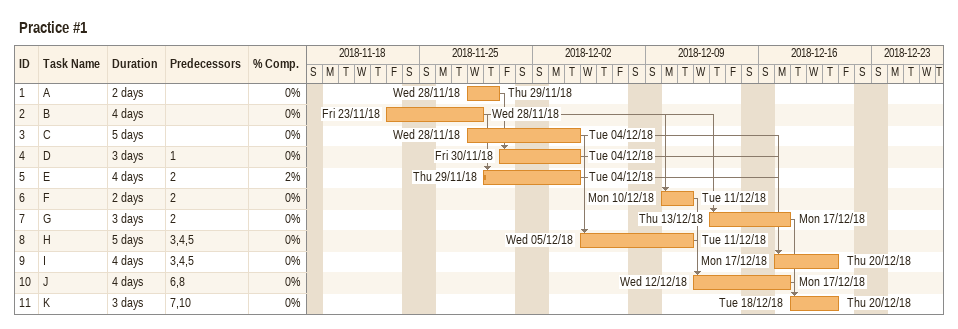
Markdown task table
Practice #1

| ID | Task | Duration | Start | Finish | Predecessors | % complete |
|---|---|---|---|---|---|---|
| 1 | A | 2d | 2018-11-28 | 2018-11-29 |  | 0 |
| 2 | B | 4d | 2018-11-23 | 2018-11-28 |  | 0 |
| 3 | C | 5d | 2018-11-28 | 2018-12-04 |  | 0 |
| 4 | D | 3d | 2018-11-30 | 2018-12-04 | 1 | 0 |
| 5 | E | 4d | 2018-11-29 | 2018-12-04 | 2 | 2 |
| 6 | F | 2d | 2018-12-10 | 2018-12-11 | 2 | 0 |
| 7 | G | 3d | 2018-12-13 | 2018-12-17 | 2 | 0 |
| 8 | H | 5d | 2018-12-05 | 2018-12-11 | 3, 4, 5 | 0 |
| 9 | I | 4d | 2018-12-17 | 2018-12-20 | 3, 4, 5 | 0 |
| 10 | J | 4d | 2018-12-12 | 2018-12-17 | 6, 8 | 0 |
| 11 | K | 3d | 2018-12-18 | 2018-12-20 | 7, 10 | 0 |
